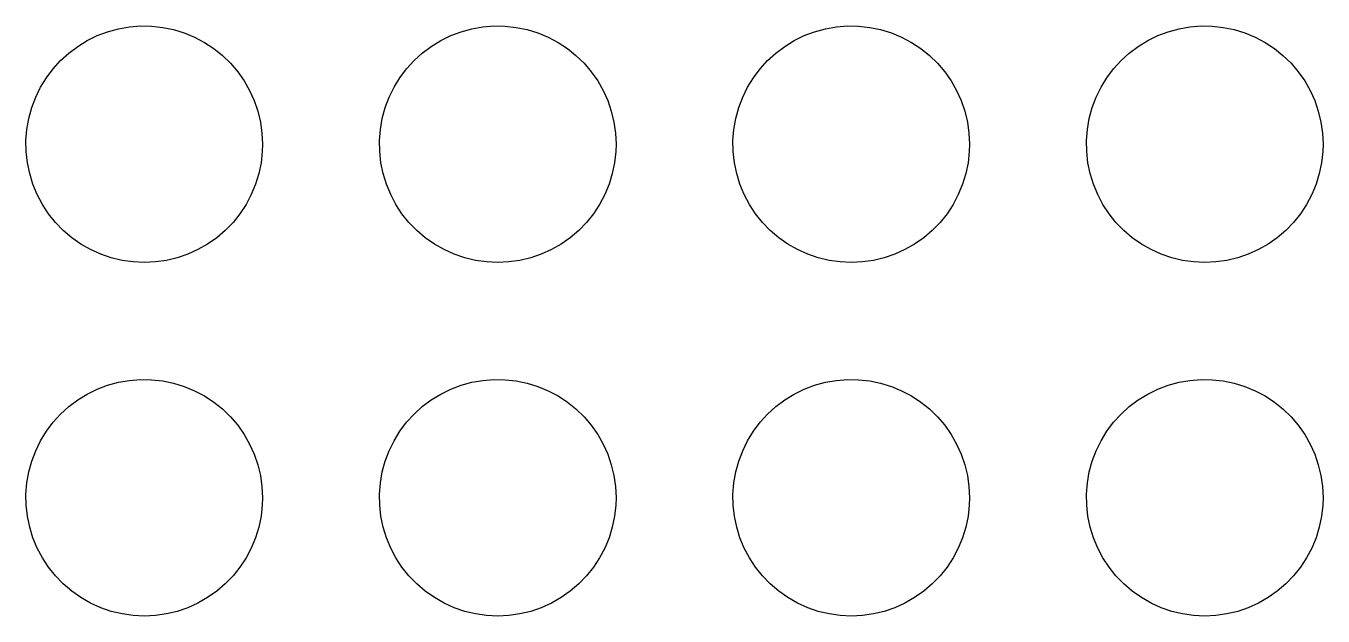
# Model space of a CAD drawing. Extents: x 92.4 to 156.4, y -90.2 to -56.2.
# Drawn here: x 109.03 to 118.35, y -61.12 to -56.88 of the extents above; entities that cross this region are included whole.
import ezdxf

# ---------------------------------------------------------------- set-up
doc = ezdxf.new("R2010")
doc.units = 0
doc.layers.add('BLACK', color=7, linetype='CONTINUOUS')

msp = doc.modelspace()

# ---------------------------------------------------------------- linework, layer by layer
at = {"layer": 'BLACK', "linetype": 'CONTINUOUS'}
for p, q in [((109.471, -56.9801), (109.542, -56.9449)), ((109.542, -56.9449), (109.617, -56.9166)), ((109.617, -56.9166), (109.695, -56.8955)), ((109.695, -56.8955), (109.773, -56.8817)), ((109.773, -56.8817), (109.853, -56.8754)), ((109.853, -56.8754), (109.933, -56.8767)), ((109.933, -56.8767), (110.013, -56.8855)), ((110.013, -56.8855), (110.091, -56.9017)), ((110.091, -56.9017), (110.168, -56.9253)), ((110.168, -56.9253), (110.242, -56.9559)), ((112.011, -56.9801), (112.082, -56.9449)), ((112.082, -56.9449), (112.157, -56.9166)), ((112.157, -56.9166), (112.235, -56.8955)), ((112.235, -56.8955), (112.313, -56.8817)), ((112.313, -56.8817), (112.393, -56.8754)), ((112.393, -56.8754), (112.473, -56.8767)), ((112.473, -56.8767), (112.553, -56.8855)), ((112.553, -56.8855), (112.631, -56.9017)), ((112.631, -56.9017), (112.708, -56.9253)), ((112.708, -56.9253), (112.782, -56.9559)), ((114.551, -56.9801), (114.622, -56.9449)), ((114.622, -56.9449), (114.697, -56.9166)), ((114.697, -56.9166), (114.775, -56.8955)), ((114.775, -56.8955), (114.853, -56.8817)), ((114.853, -56.8817), (114.933, -56.8754)), ((114.933, -56.8754), (115.013, -56.8767)), ((115.013, -56.8767), (115.093, -56.8855)), ((115.093, -56.8855), (115.171, -56.9017)), ((115.171, -56.9017), (115.248, -56.9253)), ((115.248, -56.9253), (115.322, -56.9559)), ((117.091, -56.9801), (117.162, -56.9449)), ((117.162, -56.9449), (117.237, -56.9166)), ((117.237, -56.9166), (117.315, -56.8955)), ((117.315, -56.8955), (117.393, -56.8817)), ((117.393, -56.8817), (117.473, -56.8754)), ((117.473, -56.8754), (117.553, -56.8767)), ((117.553, -56.8767), (117.633, -56.8855)), ((117.633, -56.8855), (117.711, -56.9017)), ((117.711, -56.9017), (117.788, -56.9253)), ((117.788, -56.9253), (117.862, -56.9559)), ((109.338, -57.0701), (109.402, -57.022)), ((109.402, -57.022), (109.471, -56.9801)), ((110.242, -56.9559), (110.313, -56.9934)), ((110.313, -56.9934), (110.38, -57.0373)), ((110.38, -57.0373), (110.442, -57.0874)), ((111.878, -57.0701), (111.942, -57.022)), ((111.942, -57.022), (112.011, -56.9801)), ((112.782, -56.9559), (112.853, -56.9934)), ((112.853, -56.9934), (112.92, -57.0373)), ((112.92, -57.0373), (112.982, -57.0874)), ((114.418, -57.0701), (114.482, -57.022)), ((114.482, -57.022), (114.551, -56.9801)), ((115.322, -56.9559), (115.393, -56.9934)), ((115.393, -56.9934), (115.46, -57.0373)), ((115.46, -57.0373), (115.522, -57.0874)), ((116.958, -57.0701), (117.022, -57.022)), ((117.022, -57.022), (117.091, -56.9801)), ((117.862, -56.9559), (117.933, -56.9934)), ((117.933, -56.9934), (118, -57.0373)), ((118, -57.0373), (118.062, -57.0874)), ((109.225, -57.1832), (109.279, -57.124)), ((109.279, -57.124), (109.338, -57.0701)), ((110.442, -57.0874), (110.5, -57.1431)), ((111.765, -57.1832), (111.819, -57.124)), ((111.819, -57.124), (111.878, -57.0701)), ((112.982, -57.0874), (113.04, -57.1431)), ((114.305, -57.1832), (114.359, -57.124)), ((114.359, -57.124), (114.418, -57.0701)), ((115.522, -57.0874), (115.58, -57.1431)), ((116.845, -57.1832), (116.899, -57.124)), ((116.899, -57.124), (116.958, -57.0701)), ((118.062, -57.0874), (118.12, -57.1431)), ((109.177, -57.2472), (109.225, -57.1832)), ((110.5, -57.1431), (110.552, -57.204)), ((110.552, -57.204), (110.598, -57.2695)), ((111.717, -57.2472), (111.765, -57.1832)), ((113.04, -57.1431), (113.092, -57.204)), ((113.092, -57.204), (113.138, -57.2695)), ((114.257, -57.2472), (114.305, -57.1832)), ((115.58, -57.1431), (115.632, -57.204)), ((115.632, -57.204), (115.678, -57.2695)), ((116.797, -57.2472), (116.845, -57.1832)), ((118.12, -57.1431), (118.172, -57.204)), ((118.172, -57.204), (118.218, -57.2695)), ((109.1, -57.3874), (109.135, -57.3155)), ((109.135, -57.3155), (109.177, -57.2472)), ((110.598, -57.2695), (110.637, -57.3391)), ((111.64, -57.3874), (111.675, -57.3155)), ((111.675, -57.3155), (111.717, -57.2472)), ((113.138, -57.2695), (113.177, -57.3391)), ((114.18, -57.3874), (114.215, -57.3155)), ((114.215, -57.3155), (114.257, -57.2472)), ((115.678, -57.2695), (115.717, -57.3391)), ((116.72, -57.3874), (116.755, -57.3155)), ((116.755, -57.3155), (116.797, -57.2472)), ((118.218, -57.2695), (118.257, -57.3391)), ((109.072, -57.4623), (109.1, -57.3874)), ((110.637, -57.3391), (110.67, -57.4121)), ((111.612, -57.4623), (111.64, -57.3874)), ((113.177, -57.3391), (113.21, -57.4121)), ((114.152, -57.4623), (114.18, -57.3874)), ((115.717, -57.3391), (115.75, -57.4121)), ((116.692, -57.4623), (116.72, -57.3874)), ((118.257, -57.3391), (118.29, -57.4121)), ((109.05, -57.5396), (109.072, -57.4623)), ((110.67, -57.4121), (110.696, -57.4879)), ((110.696, -57.4879), (110.715, -57.5657)), ((111.59, -57.5396), (111.612, -57.4623)), ((113.21, -57.4121), (113.236, -57.4879)), ((113.236, -57.4879), (113.255, -57.5657)), ((114.13, -57.5396), (114.152, -57.4623)), ((115.75, -57.4121), (115.776, -57.4879)), ((115.776, -57.4879), (115.795, -57.5657)), ((116.67, -57.5396), (116.692, -57.4623)), ((118.29, -57.4121), (118.316, -57.4879)), ((118.316, -57.4879), (118.335, -57.5657)), ((109.037, -57.6185), (109.05, -57.5396)), ((110.715, -57.5657), (110.726, -57.645)), ((111.577, -57.6185), (111.59, -57.5396)), ((113.255, -57.5657), (113.266, -57.645)), ((114.117, -57.6185), (114.13, -57.5396)), ((115.795, -57.5657), (115.806, -57.645)), ((116.657, -57.6185), (116.67, -57.5396)), ((118.335, -57.5657), (118.346, -57.645)), ((109.03, -57.6983), (109.037, -57.6185)), ((110.726, -57.645), (110.73, -57.725)), ((111.57, -57.6983), (111.577, -57.6185)), ((113.266, -57.645), (113.27, -57.725)), ((114.11, -57.6983), (114.117, -57.6185)), ((115.806, -57.645), (115.81, -57.725)), ((116.65, -57.6983), (116.657, -57.6185)), ((118.346, -57.645), (118.35, -57.725)), ((109.032, -57.7784), (109.03, -57.6983)), ((109.04, -57.858), (109.032, -57.7784)), ((110.728, -57.7784), (110.72, -57.858)), ((110.73, -57.725), (110.728, -57.7784)), ((111.572, -57.7784), (111.57, -57.6983)), ((111.58, -57.858), (111.572, -57.7784)), ((113.268, -57.7784), (113.26, -57.858)), ((113.27, -57.725), (113.268, -57.7784)), ((114.112, -57.7784), (114.11, -57.6983)), ((114.12, -57.858), (114.112, -57.7784)), ((115.808, -57.7784), (115.8, -57.858)), ((115.81, -57.725), (115.808, -57.7784)), ((116.652, -57.7784), (116.65, -57.6983)), ((116.66, -57.858), (116.652, -57.7784)), ((118.348, -57.7784), (118.34, -57.858)), ((118.35, -57.725), (118.348, -57.7784)), ((109.057, -57.9364), (109.04, -57.858)), ((110.72, -57.858), (110.703, -57.9364)), ((111.597, -57.9364), (111.58, -57.858)), ((113.26, -57.858), (113.243, -57.9364)), ((114.137, -57.9364), (114.12, -57.858)), ((115.8, -57.858), (115.783, -57.9364)), ((116.677, -57.9364), (116.66, -57.858)), ((118.34, -57.858), (118.323, -57.9364)), ((109.08, -58.0129), (109.057, -57.9364)), ((110.703, -57.9364), (110.68, -58.0129)), ((111.62, -58.0129), (111.597, -57.9364)), ((113.243, -57.9364), (113.22, -58.0129)), ((114.16, -58.0129), (114.137, -57.9364)), ((115.783, -57.9364), (115.76, -58.0129)), ((116.7, -58.0129), (116.677, -57.9364)), ((118.323, -57.9364), (118.3, -58.0129)), ((109.111, -58.0869), (109.08, -58.0129)), ((110.68, -58.0129), (110.649, -58.0869)), ((111.651, -58.0869), (111.62, -58.0129)), ((113.22, -58.0129), (113.189, -58.0869)), ((114.191, -58.0869), (114.16, -58.0129)), ((115.76, -58.0129), (115.729, -58.0869)), ((116.731, -58.0869), (116.7, -58.0129)), ((118.3, -58.0129), (118.269, -58.0869)), ((109.148, -58.1577), (109.111, -58.0869)), ((110.649, -58.0869), (110.612, -58.1577)), ((111.688, -58.1577), (111.651, -58.0869)), ((113.189, -58.0869), (113.152, -58.1577)), ((114.228, -58.1577), (114.191, -58.0869)), ((115.729, -58.0869), (115.692, -58.1577)), ((116.768, -58.1577), (116.731, -58.0869)), ((118.269, -58.0869), (118.232, -58.1577)), ((109.192, -58.2246), (109.148, -58.1577)), ((109.242, -58.2871), (109.192, -58.2246)), ((110.568, -58.2246), (110.518, -58.2871)), ((110.612, -58.1577), (110.568, -58.2246)), ((111.732, -58.2246), (111.688, -58.1577)), ((111.782, -58.2871), (111.732, -58.2246)), ((113.108, -58.2246), (113.058, -58.2871)), ((113.152, -58.1577), (113.108, -58.2246)), ((114.272, -58.2246), (114.228, -58.1577)), ((114.322, -58.2871), (114.272, -58.2246)), ((115.648, -58.2246), (115.598, -58.2871)), ((115.692, -58.1577), (115.648, -58.2246)), ((116.812, -58.2246), (116.768, -58.1577)), ((116.862, -58.2871), (116.812, -58.2246)), ((118.188, -58.2246), (118.138, -58.2871)), ((118.232, -58.1577), (118.188, -58.2246)), ((109.298, -58.3446), (109.242, -58.2871)), ((110.518, -58.2871), (110.462, -58.3446)), ((111.838, -58.3446), (111.782, -58.2871)), ((113.058, -58.2871), (113.002, -58.3446)), ((114.378, -58.3446), (114.322, -58.2871)), ((115.598, -58.2871), (115.542, -58.3446)), ((116.918, -58.3446), (116.862, -58.2871)), ((118.138, -58.2871), (118.082, -58.3446)), ((109.359, -58.3966), (109.298, -58.3446)), ((109.425, -58.4427), (109.359, -58.3966)), ((110.401, -58.3966), (110.335, -58.4427)), ((110.462, -58.3446), (110.401, -58.3966)), ((111.899, -58.3966), (111.838, -58.3446)), ((111.965, -58.4427), (111.899, -58.3966)), ((112.941, -58.3966), (112.875, -58.4427)), ((113.002, -58.3446), (112.941, -58.3966)), ((114.439, -58.3966), (114.378, -58.3446)), ((114.505, -58.4427), (114.439, -58.3966)), ((115.481, -58.3966), (115.415, -58.4427)), ((115.542, -58.3446), (115.481, -58.3966)), ((116.979, -58.3966), (116.918, -58.3446)), ((117.045, -58.4427), (116.979, -58.3966)), ((118.021, -58.3966), (117.955, -58.4427)), ((118.082, -58.3446), (118.021, -58.3966)), ((109.494, -58.4824), (109.425, -58.4427)), ((109.567, -58.5153), (109.494, -58.4824)), ((109.643, -58.5412), (109.567, -58.5153)), ((110.193, -58.5153), (110.117, -58.5412)), ((110.266, -58.4824), (110.193, -58.5153)), ((110.335, -58.4427), (110.266, -58.4824)), ((112.034, -58.4824), (111.965, -58.4427)), ((112.107, -58.5153), (112.034, -58.4824)), ((112.183, -58.5412), (112.107, -58.5153)), ((112.733, -58.5153), (112.657, -58.5412)), ((112.806, -58.4824), (112.733, -58.5153)), ((112.875, -58.4427), (112.806, -58.4824)), ((114.574, -58.4824), (114.505, -58.4427)), ((114.647, -58.5153), (114.574, -58.4824)), ((114.723, -58.5412), (114.647, -58.5153)), ((115.273, -58.5153), (115.197, -58.5412)), ((115.346, -58.4824), (115.273, -58.5153)), ((115.415, -58.4427), (115.346, -58.4824)), ((117.114, -58.4824), (117.045, -58.4427)), ((117.187, -58.5153), (117.114, -58.4824)), ((117.263, -58.5412), (117.187, -58.5153)), ((117.813, -58.5153), (117.737, -58.5412)), ((117.886, -58.4824), (117.813, -58.5153)), ((117.955, -58.4427), (117.886, -58.4824)), ((109.721, -58.5599), (109.643, -58.5412)), ((109.8, -58.5712), (109.721, -58.5599)), ((109.88, -58.575), (109.8, -58.5712)), ((109.96, -58.5712), (109.88, -58.575)), ((110.039, -58.5599), (109.96, -58.5712)), ((110.117, -58.5412), (110.039, -58.5599)), ((112.261, -58.5599), (112.183, -58.5412)), ((112.34, -58.5712), (112.261, -58.5599)), ((112.42, -58.575), (112.34, -58.5712)), ((112.5, -58.5712), (112.42, -58.575)), ((112.579, -58.5599), (112.5, -58.5712)), ((112.657, -58.5412), (112.579, -58.5599)), ((114.801, -58.5599), (114.723, -58.5412)), ((114.88, -58.5712), (114.801, -58.5599)), ((114.96, -58.575), (114.88, -58.5712)), ((115.04, -58.5712), (114.96, -58.575)), ((115.119, -58.5599), (115.04, -58.5712)), ((115.197, -58.5412), (115.119, -58.5599)), ((117.341, -58.5599), (117.263, -58.5412)), ((117.42, -58.5712), (117.341, -58.5599)), ((117.5, -58.575), (117.42, -58.5712)), ((117.58, -58.5712), (117.5, -58.575)), ((117.659, -58.5599), (117.58, -58.5712)), ((117.737, -58.5412), (117.659, -58.5599)), ((109.542, -59.4849), (109.617, -59.4566)), ((109.617, -59.4566), (109.695, -59.4355)), ((109.695, -59.4355), (109.773, -59.4217)), ((109.773, -59.4217), (109.853, -59.4154)), ((109.853, -59.4154), (109.933, -59.4167)), ((109.933, -59.4167), (110.013, -59.4255)), ((110.013, -59.4255), (110.091, -59.4417)), ((110.091, -59.4417), (110.168, -59.4653)), ((112.082, -59.4849), (112.157, -59.4566)), ((112.157, -59.4566), (112.235, -59.4355)), ((112.235, -59.4355), (112.313, -59.4217)), ((112.313, -59.4217), (112.393, -59.4154)), ((112.393, -59.4154), (112.473, -59.4167)), ((112.473, -59.4167), (112.553, -59.4255)), ((112.553, -59.4255), (112.631, -59.4417)), ((112.631, -59.4417), (112.708, -59.4653)), ((114.622, -59.4849), (114.697, -59.4566)), ((114.697, -59.4566), (114.775, -59.4355)), ((114.775, -59.4355), (114.853, -59.4217)), ((114.853, -59.4217), (114.933, -59.4154)), ((114.933, -59.4154), (115.013, -59.4167)), ((115.013, -59.4167), (115.093, -59.4255)), ((115.093, -59.4255), (115.171, -59.4417)), ((115.171, -59.4417), (115.248, -59.4653)), ((117.162, -59.4849), (117.237, -59.4566)), ((117.237, -59.4566), (117.315, -59.4355)), ((117.315, -59.4355), (117.393, -59.4217)), ((117.393, -59.4217), (117.473, -59.4154)), ((117.473, -59.4154), (117.553, -59.4167)), ((117.553, -59.4167), (117.633, -59.4255)), ((117.633, -59.4255), (117.711, -59.4417)), ((117.711, -59.4417), (117.788, -59.4653)), ((109.402, -59.562), (109.471, -59.5201)), ((109.471, -59.5201), (109.542, -59.4849)), ((110.168, -59.4653), (110.242, -59.4959)), ((110.242, -59.4959), (110.313, -59.5334)), ((110.313, -59.5334), (110.38, -59.5773)), ((111.942, -59.562), (112.011, -59.5201)), ((112.011, -59.5201), (112.082, -59.4849)), ((112.708, -59.4653), (112.782, -59.4959)), ((112.782, -59.4959), (112.853, -59.5334)), ((112.853, -59.5334), (112.92, -59.5773)), ((114.482, -59.562), (114.551, -59.5201)), ((114.551, -59.5201), (114.622, -59.4849)), ((115.248, -59.4653), (115.322, -59.4959)), ((115.322, -59.4959), (115.393, -59.5334)), ((115.393, -59.5334), (115.46, -59.5773)), ((117.022, -59.562), (117.091, -59.5201)), ((117.091, -59.5201), (117.162, -59.4849)), ((117.788, -59.4653), (117.862, -59.4959)), ((117.862, -59.4959), (117.933, -59.5334)), ((117.933, -59.5334), (118, -59.5773)), ((109.279, -59.664), (109.338, -59.6101)), ((109.338, -59.6101), (109.402, -59.562)), ((110.38, -59.5773), (110.442, -59.6274)), ((110.442, -59.6274), (110.5, -59.6831)), ((111.819, -59.664), (111.878, -59.6101)), ((111.878, -59.6101), (111.942, -59.562)), ((112.92, -59.5773), (112.982, -59.6274)), ((112.982, -59.6274), (113.04, -59.6831)), ((114.359, -59.664), (114.418, -59.6101)), ((114.418, -59.6101), (114.482, -59.562)), ((115.46, -59.5773), (115.522, -59.6274)), ((115.522, -59.6274), (115.58, -59.6831)), ((116.899, -59.664), (116.958, -59.6101)), ((116.958, -59.6101), (117.022, -59.562)), ((118, -59.5773), (118.062, -59.6274)), ((118.062, -59.6274), (118.12, -59.6831)), ((109.177, -59.7872), (109.225, -59.7232)), ((109.225, -59.7232), (109.279, -59.664)), ((110.5, -59.6831), (110.552, -59.744)), ((111.717, -59.7872), (111.765, -59.7232)), ((111.765, -59.7232), (111.819, -59.664)), ((113.04, -59.6831), (113.092, -59.744)), ((114.257, -59.7872), (114.305, -59.7232)), ((114.305, -59.7232), (114.359, -59.664)), ((115.58, -59.6831), (115.632, -59.744)), ((116.797, -59.7872), (116.845, -59.7232)), ((116.845, -59.7232), (116.899, -59.664)), ((118.12, -59.6831), (118.172, -59.744)), ((109.135, -59.8555), (109.177, -59.7872)), ((110.552, -59.744), (110.598, -59.8095)), ((110.598, -59.8095), (110.637, -59.8791)), ((111.675, -59.8555), (111.717, -59.7872)), ((113.092, -59.744), (113.138, -59.8095)), ((113.138, -59.8095), (113.177, -59.8791)), ((114.215, -59.8555), (114.257, -59.7872)), ((115.632, -59.744), (115.678, -59.8095)), ((115.678, -59.8095), (115.717, -59.8791)), ((116.755, -59.8555), (116.797, -59.7872)), ((118.172, -59.744), (118.218, -59.8095)), ((118.218, -59.8095), (118.257, -59.8791)), ((109.072, -60.0023), (109.1, -59.9274)), ((109.1, -59.9274), (109.135, -59.8555)), ((110.637, -59.8791), (110.67, -59.9521)), ((111.612, -60.0023), (111.64, -59.9274)), ((111.64, -59.9274), (111.675, -59.8555)), ((113.177, -59.8791), (113.21, -59.9521)), ((114.152, -60.0023), (114.18, -59.9274)), ((114.18, -59.9274), (114.215, -59.8555)), ((115.717, -59.8791), (115.75, -59.9521)), ((116.692, -60.0023), (116.72, -59.9274)), ((116.72, -59.9274), (116.755, -59.8555)), ((118.257, -59.8791), (118.29, -59.9521)), ((109.05, -60.0796), (109.072, -60.0023)), ((110.67, -59.9521), (110.696, -60.0279)), ((111.59, -60.0796), (111.612, -60.0023)), ((113.21, -59.9521), (113.236, -60.0279)), ((114.13, -60.0796), (114.152, -60.0023)), ((115.75, -59.9521), (115.776, -60.0279)), ((116.67, -60.0796), (116.692, -60.0023)), ((118.29, -59.9521), (118.316, -60.0279)), ((109.037, -60.1585), (109.05, -60.0796)), ((110.696, -60.0279), (110.715, -60.1057)), ((110.715, -60.1057), (110.726, -60.185)), ((111.577, -60.1585), (111.59, -60.0796)), ((113.236, -60.0279), (113.255, -60.1057)), ((113.255, -60.1057), (113.266, -60.185)), ((114.117, -60.1585), (114.13, -60.0796)), ((115.776, -60.0279), (115.795, -60.1057)), ((115.795, -60.1057), (115.806, -60.185)), ((116.657, -60.1585), (116.67, -60.0796)), ((118.316, -60.0279), (118.335, -60.1057)), ((118.335, -60.1057), (118.346, -60.185)), ((109.03, -60.2383), (109.037, -60.1585)), ((110.726, -60.185), (110.73, -60.265)), ((111.57, -60.2383), (111.577, -60.1585)), ((113.266, -60.185), (113.27, -60.265)), ((114.11, -60.2383), (114.117, -60.1585)), ((115.806, -60.185), (115.81, -60.265)), ((116.65, -60.2383), (116.657, -60.1585)), ((118.346, -60.185), (118.35, -60.265)), ((109.032, -60.3184), (109.03, -60.2383)), ((110.73, -60.265), (110.728, -60.3184)), ((111.572, -60.3184), (111.57, -60.2383)), ((113.27, -60.265), (113.268, -60.3184)), ((114.112, -60.3184), (114.11, -60.2383)), ((115.81, -60.265), (115.808, -60.3184)), ((116.652, -60.3184), (116.65, -60.2383)), ((118.35, -60.265), (118.348, -60.3184)), ((109.04, -60.398), (109.032, -60.3184)), ((110.728, -60.3184), (110.72, -60.398)), ((111.58, -60.398), (111.572, -60.3184)), ((113.268, -60.3184), (113.26, -60.398)), ((114.12, -60.398), (114.112, -60.3184)), ((115.808, -60.3184), (115.8, -60.398)), ((116.66, -60.398), (116.652, -60.3184)), ((118.348, -60.3184), (118.34, -60.398)), ((109.057, -60.4764), (109.04, -60.398)), ((109.08, -60.5529), (109.057, -60.4764)), ((110.703, -60.4764), (110.68, -60.5529)), ((110.72, -60.398), (110.703, -60.4764)), ((111.597, -60.4764), (111.58, -60.398)), ((111.62, -60.5529), (111.597, -60.4764)), ((113.243, -60.4764), (113.22, -60.5529)), ((113.26, -60.398), (113.243, -60.4764)), ((114.137, -60.4764), (114.12, -60.398)), ((114.16, -60.5529), (114.137, -60.4764)), ((115.783, -60.4764), (115.76, -60.5529)), ((115.8, -60.398), (115.783, -60.4764)), ((116.677, -60.4764), (116.66, -60.398)), ((116.7, -60.5529), (116.677, -60.4764)), ((118.323, -60.4764), (118.3, -60.5529)), ((118.34, -60.398), (118.323, -60.4764)), ((109.111, -60.6269), (109.08, -60.5529)), ((110.68, -60.5529), (110.649, -60.6269)), ((111.651, -60.6269), (111.62, -60.5529)), ((113.22, -60.5529), (113.189, -60.6269)), ((114.191, -60.6269), (114.16, -60.5529)), ((115.76, -60.5529), (115.729, -60.6269)), ((116.731, -60.6269), (116.7, -60.5529)), ((118.3, -60.5529), (118.269, -60.6269)), ((109.148, -60.6977), (109.111, -60.6269)), ((110.649, -60.6269), (110.612, -60.6977)), ((111.688, -60.6977), (111.651, -60.6269)), ((113.189, -60.6269), (113.152, -60.6977)), ((114.228, -60.6977), (114.191, -60.6269)), ((115.729, -60.6269), (115.692, -60.6977)), ((116.768, -60.6977), (116.731, -60.6269)), ((118.269, -60.6269), (118.232, -60.6977)), ((109.192, -60.7646), (109.148, -60.6977)), ((109.242, -60.8271), (109.192, -60.7646)), ((110.568, -60.7646), (110.518, -60.8271)), ((110.612, -60.6977), (110.568, -60.7646)), ((111.732, -60.7646), (111.688, -60.6977)), ((111.782, -60.8271), (111.732, -60.7646)), ((113.108, -60.7646), (113.058, -60.8271)), ((113.152, -60.6977), (113.108, -60.7646)), ((114.272, -60.7646), (114.228, -60.6977)), ((114.322, -60.8271), (114.272, -60.7646)), ((115.648, -60.7646), (115.598, -60.8271)), ((115.692, -60.6977), (115.648, -60.7646)), ((116.812, -60.7646), (116.768, -60.6977)), ((116.862, -60.8271), (116.812, -60.7646)), ((118.188, -60.7646), (118.138, -60.8271)), ((118.232, -60.6977), (118.188, -60.7646)), ((109.298, -60.8846), (109.242, -60.8271)), ((110.518, -60.8271), (110.462, -60.8846)), ((111.838, -60.8846), (111.782, -60.8271)), ((113.058, -60.8271), (113.002, -60.8846)), ((114.378, -60.8846), (114.322, -60.8271)), ((115.598, -60.8271), (115.542, -60.8846)), ((116.918, -60.8846), (116.862, -60.8271)), ((118.138, -60.8271), (118.082, -60.8846)), ((109.359, -60.9366), (109.298, -60.8846)), ((109.425, -60.9827), (109.359, -60.9366)), ((110.401, -60.9366), (110.335, -60.9827)), ((110.462, -60.8846), (110.401, -60.9366)), ((111.899, -60.9366), (111.838, -60.8846)), ((111.965, -60.9827), (111.899, -60.9366)), ((112.941, -60.9366), (112.875, -60.9827)), ((113.002, -60.8846), (112.941, -60.9366)), ((114.439, -60.9366), (114.378, -60.8846)), ((114.505, -60.9827), (114.439, -60.9366)), ((115.481, -60.9366), (115.415, -60.9827)), ((115.542, -60.8846), (115.481, -60.9366)), ((116.979, -60.9366), (116.918, -60.8846)), ((117.045, -60.9827), (116.979, -60.9366)), ((118.021, -60.9366), (117.955, -60.9827)), ((118.082, -60.8846), (118.021, -60.9366)), ((109.494, -61.0224), (109.425, -60.9827)), ((109.567, -61.0553), (109.494, -61.0224)), ((110.266, -61.0224), (110.193, -61.0553)), ((110.335, -60.9827), (110.266, -61.0224)), ((112.034, -61.0224), (111.965, -60.9827)), ((112.107, -61.0553), (112.034, -61.0224)), ((112.806, -61.0224), (112.733, -61.0553)), ((112.875, -60.9827), (112.806, -61.0224)), ((114.574, -61.0224), (114.505, -60.9827)), ((114.647, -61.0553), (114.574, -61.0224)), ((115.346, -61.0224), (115.273, -61.0553)), ((115.415, -60.9827), (115.346, -61.0224)), ((117.114, -61.0224), (117.045, -60.9827)), ((117.187, -61.0553), (117.114, -61.0224)), ((117.886, -61.0224), (117.813, -61.0553)), ((117.955, -60.9827), (117.886, -61.0224)), ((109.643, -61.0812), (109.567, -61.0553)), ((109.721, -61.0999), (109.643, -61.0812)), ((109.8, -61.1112), (109.721, -61.0999)), ((109.88, -61.115), (109.8, -61.1112)), ((109.96, -61.1112), (109.88, -61.115)), ((110.039, -61.0999), (109.96, -61.1112)), ((110.117, -61.0812), (110.039, -61.0999)), ((110.193, -61.0553), (110.117, -61.0812)), ((112.183, -61.0812), (112.107, -61.0553)), ((112.261, -61.0999), (112.183, -61.0812)), ((112.34, -61.1112), (112.261, -61.0999)), ((112.42, -61.115), (112.34, -61.1112)), ((112.5, -61.1112), (112.42, -61.115)), ((112.579, -61.0999), (112.5, -61.1112)), ((112.657, -61.0812), (112.579, -61.0999)), ((112.733, -61.0553), (112.657, -61.0812)), ((114.723, -61.0812), (114.647, -61.0553)), ((114.801, -61.0999), (114.723, -61.0812)), ((114.88, -61.1112), (114.801, -61.0999)), ((114.96, -61.115), (114.88, -61.1112)), ((115.04, -61.1112), (114.96, -61.115)), ((115.119, -61.0999), (115.04, -61.1112)), ((115.197, -61.0812), (115.119, -61.0999)), ((115.273, -61.0553), (115.197, -61.0812)), ((117.263, -61.0812), (117.187, -61.0553)), ((117.341, -61.0999), (117.263, -61.0812)), ((117.42, -61.1112), (117.341, -61.0999)), ((117.5, -61.115), (117.42, -61.1112)), ((117.58, -61.1112), (117.5, -61.115)), ((117.659, -61.0999), (117.58, -61.1112)), ((117.737, -61.0812), (117.659, -61.0999)), ((117.813, -61.0553), (117.737, -61.0812))]:
    msp.add_line(p, q, dxfattribs=at)

doc.saveas('drawing.dxf')
